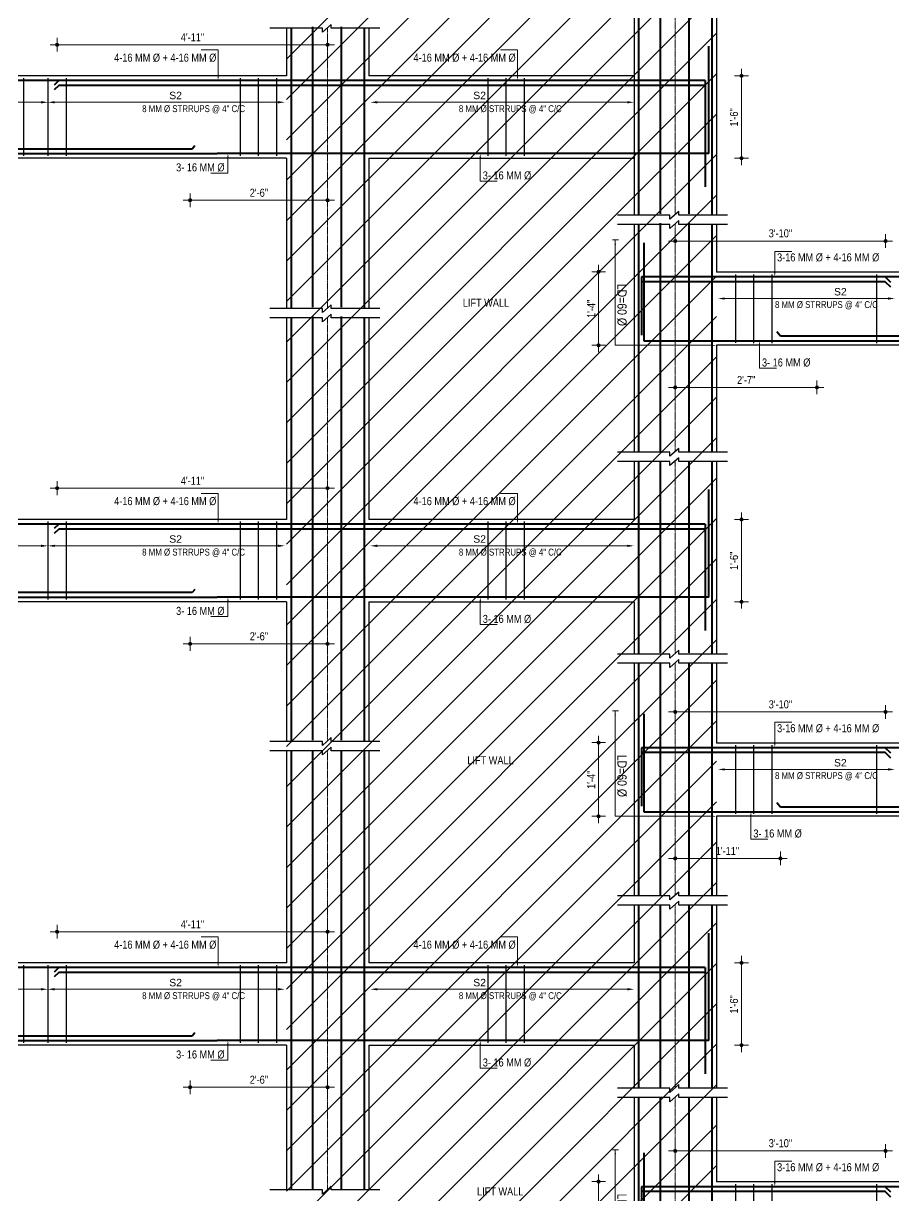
# Model space of a CAD drawing. Header units: inches. Extents: x 57837 to 133168, y 6972 to 27776.
# Drawn here: x 75062 to 75823, y 14766 to 15791 of the extents above; entities that cross this region are included whole.
import ezdxf

# ---------------------------------------------------------------- set-up
doc = ezdxf.new("R2010")
doc.units = ezdxf.units.IN
doc.header["$MEASUREMENT"] = 0
doc.linetypes.add('CENTER', pattern=[2, 1.25, -0.25, 0.25, -0.25])
doc.linetypes.add('CENTER2', pattern=[1.125, 0.75, -0.125, 0.125, -0.125])
for name, color, linetype, lineweight in [('CENTER', 9, 'CENTER', 5), ('DIM', 2, 'Continuous', 13), ('HACTH', 153, 'Continuous', 5), ('ROD', 1, 'Continuous', 40), ('STIRRUPS', 4, 'Continuous', 30)]:
    doc.layers.add(name, color=color, linetype=linetype, lineweight=lineweight)
for name, color, linetype in [('elevation', 3, 'Continuous'), ('text', 255, 'Continuous'), ('walls', 32, 'Continuous')]:
    doc.layers.add(name, color=color, linetype=linetype)
doc.styles.add('Arial', font='arial.ttf', dxfattribs={"height": 6.5})
doc.styles.get("Standard").update_dxf_attribs({"font": 'ARIALN.TTF', "height": 7})

msp = doc.modelspace()

# ---------------------------------------------------------------- hatches: boundary and pattern name
at = {"lineweight": 13}
h = msp.add_hatch(color=256, dxfattribs=at)
edge = h.paths.add_edge_path()
edge.add_arc((75091.8, 15772), 1.42, 180, 540)
h = msp.add_hatch(color=256, dxfattribs=at)
edge = h.paths.add_edge_path()
edge.add_arc((75328.4, 15772), 1.42, 0, 360)
h = msp.add_hatch(color=256, dxfattribs=at)
edge = h.paths.add_edge_path()
edge.add_arc((75690.4, 15744.8), 1.42, 90, 450)
h = msp.add_hatch(color=256, dxfattribs=at)
edge = h.paths.add_edge_path()
edge.add_arc((75690.4, 15672.8), 1.42, -90, 270)
h = msp.add_hatch(color=256, dxfattribs=at)
edge = h.paths.add_edge_path()
edge.add_arc((75208.1, 15636), 1.42, 180, 540)
h = msp.add_hatch(color=256, dxfattribs=at)
edge = h.paths.add_edge_path()
edge.add_arc((75328.4, 15636), 1.42, 0, 360)
h = msp.add_hatch(color=256, dxfattribs=at)
edge = h.paths.add_edge_path()
edge.add_arc((75632.4, 15600.4), 1.42, 180, 540)
h = msp.add_hatch(color=256, dxfattribs=at)
edge = h.paths.add_edge_path()
edge.add_arc((75816.4, 15600.4), 1.42, 0, 360)
h = msp.add_hatch(color=256, dxfattribs=at)
edge = h.paths.add_edge_path()
edge.add_arc((75565.4, 15573.5), 1.42, 90, 450)
h = msp.add_hatch(color=256, dxfattribs=at)
edge = h.paths.add_edge_path()
edge.add_arc((75565.4, 15509.2), 1.42, -90, 270)
h = msp.add_hatch(color=256, dxfattribs=at)
edge = h.paths.add_edge_path()
edge.add_arc((75632.4, 15472.4), 1.42, 180, 540)
h = msp.add_hatch(color=256, dxfattribs=at)
edge = h.paths.add_edge_path()
edge.add_arc((75756.4, 15472.4), 1.42, 0, 360)
h = msp.add_hatch(color=256, dxfattribs=at)
edge = h.paths.add_edge_path()
edge.add_arc((75091.8, 15384.3), 1.42, 180, 540)
h = msp.add_hatch(color=256, dxfattribs=at)
edge = h.paths.add_edge_path()
edge.add_arc((75328.4, 15384.3), 1.42, 0, 360)
h = msp.add_hatch(color=256, dxfattribs=at)
edge = h.paths.add_edge_path()
edge.add_arc((75690.4, 15357), 1.42, 90, 450)
h = msp.add_hatch(color=256, dxfattribs=at)
edge = h.paths.add_edge_path()
edge.add_arc((75690.4, 15285), 1.42, -90, 270)
h = msp.add_hatch(color=256, dxfattribs=at)
edge = h.paths.add_edge_path()
edge.add_arc((75208.1, 15248.2), 1.42, 180, 540)
h = msp.add_hatch(color=256, dxfattribs=at)
edge = h.paths.add_edge_path()
edge.add_arc((75328.4, 15248.2), 1.42, 0, 360)
h = msp.add_hatch(color=256, dxfattribs=at)
edge = h.paths.add_edge_path()
edge.add_arc((75632.4, 15188.7), 1.42, 180, 540)
h = msp.add_hatch(color=256, dxfattribs=at)
edge = h.paths.add_edge_path()
edge.add_arc((75816.4, 15188.7), 1.42, 0, 360)
h = msp.add_hatch(color=256, dxfattribs=at)
edge = h.paths.add_edge_path()
edge.add_arc((75565.4, 15161.8), 1.42, 90, 450)
h = msp.add_hatch(color=256, dxfattribs=at)
edge = h.paths.add_edge_path()
edge.add_arc((75565.4, 15097.4), 1.42, -90, 270)
h = msp.add_hatch(color=256, dxfattribs=at)
edge = h.paths.add_edge_path()
edge.add_arc((75632.4, 15060.6), 1.42, 180, 540)
h = msp.add_hatch(color=256, dxfattribs=at)
edge = h.paths.add_edge_path()
edge.add_arc((75724.4, 15060.6), 1.42, 0, 360)
h = msp.add_hatch(color=256, dxfattribs=at)
edge = h.paths.add_edge_path()
edge.add_arc((75091.8, 14996.5), 1.42, 180, 540)
h = msp.add_hatch(color=256, dxfattribs=at)
edge = h.paths.add_edge_path()
edge.add_arc((75328.4, 14996.5), 1.42, 0, 360)
h = msp.add_hatch(color=256, dxfattribs=at)
edge = h.paths.add_edge_path()
edge.add_arc((75690.4, 14969.3), 1.42, 90, 450)
h = msp.add_hatch(color=256, dxfattribs=at)
edge = h.paths.add_edge_path()
edge.add_arc((75690.4, 14897.3), 1.42, -90, 270)
h = msp.add_hatch(color=256, dxfattribs=at)
edge = h.paths.add_edge_path()
edge.add_arc((75208.1, 14860.5), 1.42, 180, 540)
h = msp.add_hatch(color=256, dxfattribs=at)
edge = h.paths.add_edge_path()
edge.add_arc((75328.4, 14860.5), 1.42, 0, 360)
h = msp.add_hatch(color=256, dxfattribs=at)
edge = h.paths.add_edge_path()
edge.add_arc((75632.4, 14804.9), 1.42, 180, 540)
h = msp.add_hatch(color=256, dxfattribs=at)
edge = h.paths.add_edge_path()
edge.add_arc((75816.4, 14804.9), 1.42, 0, 360)
h = msp.add_hatch(color=256, dxfattribs=at)
edge = h.paths.add_edge_path()
edge.add_arc((75565.4, 14778.1), 1.42, 90, 450)

# ---------------------------------------------------------------- linework, layer by layer
for p, q in [((75596.4, 15795.3), (75596.4, 15623.1)), ((75596.4, 15795.3), (75596.4, 15744.8)), ((75668.4, 15795.3), (75668.4, 15623.1)), ((75292.4, 15786.5), (75292.4, 15744.8)), ((75364.4, 15786.9), (75364.4, 15744.8)), ((75364.4, 15786.9), (75364.4, 15744.8)), ((75364.4, 15786.5), (75364.4, 15744.8)), ((75244.5, 15744.8), (74584.2, 15744.8)), ((75292.4, 15744.8), (75244.5, 15744.8)), ((75596.4, 15744.8), (75364.4, 15744.8)), ((75292.4, 15672.8), (74584.2, 15672.8)), ((75292.4, 15672.8), (75292.4, 15541.4)), ((75364.4, 15672.8), (75596.4, 15672.8)), ((75364.4, 15672.8), (75364.4, 15541.4)), ((75596.4, 15672.8), (75596.4, 15623.1)), ((75596.4, 15614.9), (75596.4, 15415.7)), ((75668.4, 15615.3), (75668.4, 15573.2)), ((75668.4, 15615.3), (75668.4, 15573.2)), ((75668.4, 15614.9), (75668.4, 15573.2)), ((76168.5, 15573.2), (75668.4, 15573.2)), ((75292.4, 15533.2), (75292.4, 15357)), ((75364.4, 15533.6), (75364.4, 15357)), ((75364.4, 15533.6), (75364.4, 15357)), ((75364.4, 15533.2), (75364.4, 15357)), ((76216.4, 15509.2), (75668.4, 15509.2)), ((75668.4, 15509.2), (75668.4, 15415.7)), ((75596.4, 15407.6), (75596.4, 15357)), ((75668.4, 15407.6), (75668.4, 15239.3)), ((75244.5, 15357), (74584.2, 15357)), ((75292.4, 15357), (75244.5, 15357)), ((75596.4, 15357), (75364.4, 15357)), ((75292.4, 15285), (74584.2, 15285)), ((75292.4, 15285), (75292.4, 15162.9)), ((75364.4, 15285), (75596.4, 15285)), ((75364.4, 15285), (75364.4, 15162.9)), ((75596.4, 15285), (75596.4, 15239.3)), ((75596.4, 15231.2), (75596.4, 15028)), ((75668.4, 15231.6), (75668.4, 15161.4)), ((75668.4, 15231.6), (75668.4, 15161.4)), ((75668.4, 15231.2), (75668.4, 15161.4)), ((76168.5, 15161.4), (75668.4, 15161.4)), ((75292.4, 15154.8), (75292.4, 14969.3)), ((75364.4, 15155.2), (75364.4, 14969.3)), ((75364.4, 15155.2), (75364.4, 14969.3)), ((75364.4, 15154.8), (75364.4, 14969.3)), ((76216.4, 15097.4), (75668.4, 15097.4)), ((75668.4, 15097.4), (75668.4, 15028)), ((75596.4, 15019.8), (75596.4, 14969.3)), ((75668.4, 15019.8), (75668.4, 14859.6)), ((75244.5, 14969.3), (74584.2, 14969.3)), ((75292.4, 14969.3), (75244.5, 14969.3)), ((75596.4, 14969.3), (75364.4, 14969.3)), ((75292.4, 14897.3), (74584.2, 14897.3)), ((75292.4, 14897.3), (75292.4, 14770.7)), ((75364.4, 14897.3), (75596.4, 14897.3)), ((75364.4, 14897.3), (75364.4, 14770.7)), ((75596.4, 14897.3), (75596.4, 14859.6)), ((75596.4, 14851.5), (75596.4, 14636.2)), ((75668.4, 14851.8), (75668.4, 14777.7)), ((75668.4, 14851.8), (75668.4, 14777.7)), ((75668.4, 14851.5), (75668.4, 14777.7)), ((76168.5, 14777.7), (75668.4, 14777.7))]:
    msp.add_line(p, q)
for p, q in [((75097.8, 15772), (75085.8, 15772)), ((75091.8, 15766), (75091.8, 15778)), ((75322.4, 15772), (75334.4, 15772)), ((75328.4, 15778), (75328.4, 15766)), ((75684.4, 15744.8), (75696.4, 15744.8)), ((75690.4, 15738.8), (75690.4, 15750.8)), ((75696.4, 15672.8), (75684.4, 15672.8)), ((75690.4, 15678.8), (75690.4, 15666.8)), ((75208.1, 15630), (75208.1, 15642)), ((75328.4, 15642), (75328.4, 15630)), ((75214.1, 15636), (75202.1, 15636)), ((75322.4, 15636), (75334.4, 15636)), ((75638.4, 15600.4), (75626.4, 15600.4)), ((75632.4, 15594.4), (75632.4, 15606.4)), ((75810.4, 15600.4), (75822.4, 15600.4)), ((75816.4, 15606.4), (75816.4, 15594.4)), ((75565.4, 15567.5), (75565.4, 15579.5)), ((75559.4, 15573.5), (75571.4, 15573.5)), ((75571.4, 15509.2), (75559.4, 15509.2)), ((75565.4, 15515.2), (75565.4, 15503.2)), ((75632.4, 15466.4), (75632.4, 15478.4)), ((75756.4, 15478.4), (75756.4, 15466.4)), ((75638.4, 15472.4), (75626.4, 15472.4)), ((75750.4, 15472.4), (75762.4, 15472.4)), ((75097.8, 15384.3), (75085.8, 15384.3)), ((75091.8, 15378.3), (75091.8, 15390.3)), ((75322.4, 15384.3), (75334.4, 15384.3)), ((75328.4, 15390.3), (75328.4, 15378.3)), ((75690.4, 15351), (75690.4, 15363)), ((75684.4, 15357), (75696.4, 15357)), ((75690.4, 15291), (75690.4, 15279)), ((75696.4, 15285), (75684.4, 15285)), ((75208.1, 15242.2), (75208.1, 15254.2)), ((75328.4, 15254.2), (75328.4, 15242.2)), ((75214.1, 15248.2), (75202.1, 15248.2)), ((75322.4, 15248.2), (75334.4, 15248.2)), ((75638.4, 15188.7), (75626.4, 15188.7)), ((75632.4, 15182.7), (75632.4, 15194.7)), ((75810.4, 15188.7), (75822.4, 15188.7)), ((75816.4, 15194.7), (75816.4, 15182.7)), ((75565.4, 15155.8), (75565.4, 15167.8)), ((75559.4, 15161.8), (75571.4, 15161.8)), ((75571.4, 15097.4), (75559.4, 15097.4)), ((75565.4, 15103.4), (75565.4, 15091.4)), ((75632.4, 15054.6), (75632.4, 15066.6)), ((75724.4, 15066.6), (75724.4, 15054.6)), ((75638.4, 15060.6), (75626.4, 15060.6)), ((75718.4, 15060.6), (75730.4, 15060.6)), ((75097.8, 14996.5), (75085.8, 14996.5)), ((75091.8, 14990.5), (75091.8, 15002.5)), ((75322.4, 14996.5), (75334.4, 14996.5)), ((75328.4, 15002.5), (75328.4, 14990.5)), ((75690.4, 14963.3), (75690.4, 14975.3)), ((75684.4, 14969.3), (75696.4, 14969.3)), ((75690.4, 14903.3), (75690.4, 14891.3)), ((75696.4, 14897.3), (75684.4, 14897.3)), ((75214.1, 14860.5), (75202.1, 14860.5)), ((75208.1, 14854.5), (75208.1, 14866.5)), ((75322.4, 14860.5), (75334.4, 14860.5)), ((75328.4, 14866.5), (75328.4, 14854.5)), ((75632.4, 14798.9), (75632.4, 14810.9)), ((75816.4, 14810.9), (75816.4, 14798.9)), ((75638.4, 14804.9), (75626.4, 14804.9)), ((75810.4, 14804.9), (75822.4, 14804.9)), ((75559.4, 14778.1), (75571.4, 14778.1)), ((75565.4, 14772.1), (75565.4, 14784.1))]:
    msp.add_line(p, q, dxfattribs=at)
for centre in [(75091.8, 15772), (75328.4, 15772), (75690.4, 15744.8), (75690.4, 15672.8), (75208.1, 15636), (75328.4, 15636), (75632.4, 15600.4), (75816.4, 15600.4), (75565.4, 15573.5), (75565.4, 15509.2), (75632.4, 15472.4), (75756.4, 15472.4), (75091.8, 15384.3), (75328.4, 15384.3), (75690.4, 15357), (75690.4, 15285), (75208.1, 15248.2), (75328.4, 15248.2), (75632.4, 15188.7), (75816.4, 15188.7), (75565.4, 15161.8), (75565.4, 15097.4), (75632.4, 15060.6), (75724.4, 15060.6), (75091.8, 14996.5), (75328.4, 14996.5), (75690.4, 14969.3), (75690.4, 14897.3), (75208.1, 14860.5), (75328.4, 14860.5), (75632.4, 14804.9), (75816.4, 14804.9), (75565.4, 14778.1)]:
    msp.add_circle(centre, 1.42, dxfattribs=at)
at = {"layer": 'CENTER', "linetype": 'CENTER2', "lineweight": 5}
for p, q in [((75632.4, 15938.1), (75632.4, 15623.5)), ((75328.4, 15787), (75328.4, 15541.8)), ((75632.4, 15615.4), (75632.4, 15416.2)), ((75328.4, 15533.7), (75328.4, 15163.4)), ((75632.4, 15408.1), (75632.4, 15239.8)), ((75632.4, 15231.7), (75632.4, 15028.4)), ((75328.4, 15155.3), (75328.4, 14771.2)), ((75632.4, 15020.3), (75632.4, 14860)), ((75632.4, 14851.9), (75632.4, 14636.7))]:
    msp.add_line(p, q, dxfattribs=at)
at = {"layer": 'DIM'}
for p, q in [((75095.8, 15772), (75324.4, 15772)), ((75690.4, 15740.8), (75690.4, 15676.8)), ((75324.4, 15636), (75212.1, 15636)), ((75812.4, 15600.4), (75636.4, 15600.4)), ((75565.4, 15513.2), (75565.4, 15569.5)), ((75636.4, 15472.4), (75752.4, 15472.4)), ((75095.8, 15384.3), (75324.4, 15384.3)), ((75690.4, 15353), (75690.4, 15289)), ((75324.4, 15248.2), (75212.1, 15248.2)), ((75812.4, 15188.7), (75636.4, 15188.7)), ((75565.4, 15101.4), (75565.4, 15157.8)), ((75636.4, 15060.6), (75720.4, 15060.6)), ((75095.8, 14996.5), (75324.4, 14996.5)), ((75690.4, 14965.3), (75690.4, 14901.3)), ((75324.4, 14860.5), (75212.1, 14860.5)), ((75812.4, 14804.9), (75636.4, 14804.9)), ((75565.4, 14717.7), (75565.4, 14774.1))]:
    msp.add_line(p, q, dxfattribs=at)
at = {"layer": 'DIM', "ltscale": 3, "extrusion": (0, 0, -1)}
for p, q in [((75232.6, 15767.4), (75217.8, 15767.4)), ((75232.6, 15744.9), (75232.6, 15767.4)), ((75494.4, 15767.4), (75479.6, 15767.4)), ((75494.4, 15744.9), (75494.4, 15767.4)), ((75461.9, 15672.8), (75461.9, 15652.8)), ((75461.9, 15652.8), (75476.7, 15652.8)), ((75706.1, 15509.2), (75706.1, 15489.2)), ((75706.1, 15489.2), (75720.9, 15489.2)), ((75232.6, 15379.6), (75217.8, 15379.6)), ((75232.6, 15357.1), (75232.6, 15379.6)), ((75494.4, 15379.6), (75479.6, 15379.6)), ((75494.4, 15357.1), (75494.4, 15379.6)), ((75461.9, 15285), (75461.9, 15265)), ((75461.9, 15265), (75476.7, 15265)), ((75698.6, 15097.5), (75698.6, 15077.5)), ((75698.6, 15077.5), (75713.4, 15077.5)), ((75232.6, 14991.9), (75217.8, 14991.9)), ((75232.6, 14969.4), (75232.6, 14991.9)), ((75494.4, 14991.9), (75479.6, 14991.9)), ((75494.4, 14969.4), (75494.4, 14991.9)), ((75461.9, 14897.3), (75461.9, 14877.3)), ((75461.9, 14877.3), (75476.7, 14877.3))]:
    msp.add_line(p, q, dxfattribs=at)
at = {"layer": 'DIM', "lineweight": 9}
for p, q in [((75077.8, 15721.7), (74798.7, 15721.7)), ((75285, 15721.7), (75089.8, 15721.7)), ((75371.8, 15721.7), (75590.4, 15721.7)), ((75675.8, 15550.1), (75818.4, 15550.1)), ((75077.8, 15333.9), (74798.7, 15333.9)), ((75285, 15333.9), (75089.8, 15333.9)), ((75371.8, 15333.9), (75590.4, 15333.9)), ((75675.8, 15138.4), (75818.4, 15138.4)), ((75077.8, 14946.2), (74798.7, 14946.2)), ((75285, 14946.2), (75089.8, 14946.2)), ((75371.8, 14946.2), (75590.4, 14946.2))]:
    msp.add_line(p, q, dxfattribs=at)
at = {"layer": 'DIM', "ltscale": 3}
for p, q in [((75241.2, 15672.8), (75241.2, 15659.8)), ((75241.2, 15659.8), (75226.4, 15659.8)), ((75577.5, 15601.3), (75582.7, 15601.3)), ((75579.9, 15509.2), (75579.9, 15601.3)), ((75579.9, 15597.3), (75579.9, 15588.3)), ((75719.5, 15573.3), (75719.5, 15591.3)), ((75719.5, 15591.3), (75734.3, 15591.3)), ((75664.4, 15509.2), (75579.9, 15509.2)), ((75241.2, 15285), (75241.2, 15272)), ((75241.2, 15272), (75226.4, 15272)), ((75577.5, 15189.6), (75582.7, 15189.6)), ((75579.9, 15097.4), (75579.9, 15189.6)), ((75579.9, 15185.6), (75579.9, 15176.6)), ((75719.5, 15161.6), (75719.5, 15179.6)), ((75719.5, 15179.6), (75734.3, 15179.6)), ((75664.4, 15097.4), (75579.9, 15097.4)), ((75241.2, 14897.3), (75241.2, 14884.3)), ((75241.2, 14884.3), (75226.4, 14884.3)), ((75577.5, 14805.9), (75582.7, 14805.9)), ((75579.9, 14713.7), (75579.9, 14805.9)), ((75579.9, 14801.9), (75579.9, 14792.8)), ((75719.5, 14777.8), (75719.5, 14795.8)), ((75719.5, 14795.8), (75734.3, 14795.8))]:
    msp.add_line(p, q, dxfattribs=at)
at = {"layer": 'DIM', "ltscale": 3, "extrusion": (0, 0, -1)}
for points in [[(-75232, 15744.9), (-75232.6, 15740.9), (-75233.3, 15744.9)], [(-75493.8, 15744.9), (-75494.4, 15740.9), (-75495.1, 15744.9)], [(-75462.6, 15672.8), (-75461.9, 15676.8), (-75461.2, 15672.8)], [(-75706.7, 15509.2), (-75706.1, 15513.2), (-75705.4, 15509.2)], [(-75232, 15357.1), (-75232.6, 15353.1), (-75233.3, 15357.1)], [(-75493.8, 15357.1), (-75494.4, 15353.1), (-75495.1, 15357.1)], [(-75462.6, 15285), (-75461.9, 15289), (-75461.2, 15285)], [(-75699.2, 15097.5), (-75698.6, 15101.5), (-75697.9, 15097.5)], [(-75232, 14969.4), (-75232.6, 14965.4), (-75233.3, 14969.4)], [(-75493.8, 14969.4), (-75494.4, 14965.4), (-75495.1, 14969.4)], [(-75462.6, 14897.3), (-75461.9, 14901.3), (-75461.2, 14897.3)]]:
    msp.add_solid(points, dxfattribs=at)
at = {"layer": 'DIM'}
for points in [[(75077.8, 15722.7), (75077.8, 15720.7), (75083.8, 15721.7)], [(75089.8, 15722.7), (75089.8, 15720.7), (75083.8, 15721.7)], [(75285, 15722.7), (75285, 15720.7), (75291, 15721.7)], [(75371.8, 15722.7), (75371.8, 15720.7), (75365.8, 15721.7)], [(75590.4, 15722.7), (75590.4, 15720.7), (75596.4, 15721.7)], [(75675.8, 15551.1), (75675.8, 15549.1), (75669.8, 15550.1)], [(75818.4, 15551.1), (75818.4, 15549.1), (75824.4, 15550.1)], [(75077.8, 15334.9), (75077.8, 15332.9), (75083.8, 15333.9)], [(75089.8, 15334.9), (75089.8, 15332.9), (75083.8, 15333.9)], [(75285, 15334.9), (75285, 15332.9), (75291, 15333.9)], [(75371.8, 15334.9), (75371.8, 15332.9), (75365.8, 15333.9)], [(75590.4, 15334.9), (75590.4, 15332.9), (75596.4, 15333.9)], [(75675.8, 15139.4), (75675.8, 15137.4), (75669.8, 15138.4)], [(75818.4, 15139.4), (75818.4, 15137.4), (75824.4, 15138.4)], [(75077.8, 14947.2), (75077.8, 14945.2), (75083.8, 14946.2)], [(75089.8, 14947.2), (75089.8, 14945.2), (75083.8, 14946.2)], [(75285, 14947.2), (75285, 14945.2), (75291, 14946.2)], [(75371.8, 14947.2), (75371.8, 14945.2), (75365.8, 14946.2)], [(75590.4, 14947.2), (75590.4, 14945.2), (75596.4, 14946.2)]]:
    msp.add_solid(points, dxfattribs=at)
at = {"layer": 'DIM', "ltscale": 3}
for points in [[(75240.5, 15672.8), (75241.2, 15676.8), (75241.9, 15672.8)], [(75579.3, 15597.3), (75579.9, 15601.3), (75580.6, 15597.3)], [(75720.2, 15573.3), (75719.5, 15569.3), (75718.8, 15573.3)], [(75664.4, 15509.8), (75668.4, 15509.2), (75664.4, 15508.5)], [(75240.5, 15285), (75241.2, 15289), (75241.9, 15285)], [(75579.3, 15185.6), (75579.9, 15189.6), (75580.6, 15185.6)], [(75720.2, 15161.6), (75719.5, 15157.6), (75718.8, 15161.6)], [(75664.4, 15098.1), (75668.4, 15097.4), (75664.4, 15096.8)], [(75240.5, 14897.3), (75241.2, 14901.3), (75241.9, 14897.3)], [(75579.3, 14801.9), (75579.9, 14805.9), (75580.6, 14801.9)], [(75720.2, 14777.8), (75719.5, 14773.8), (75718.8, 14777.8)]]:
    msp.add_solid(points, dxfattribs=at)
at = {"layer": 'elevation'}
for p, q in [((75364.4, 15786.9), (75364.4, 15745.1)), ((75364.4, 15786.5), (75364.4, 15744.8)), ((75668.4, 15615.3), (75668.4, 15573.5)), ((75668.4, 15614.9), (75668.4, 15573.2)), ((75364.4, 15533.6), (75364.4, 15357.4)), ((75364.4, 15533.2), (75364.4, 15357)), ((75668.4, 15231.6), (75668.4, 15161.8)), ((75668.4, 15231.2), (75668.4, 15161.4)), ((75364.4, 15155.2), (75364.4, 14969.6)), ((75364.4, 15154.8), (75364.4, 14969.3)), ((75668.4, 14851.8), (75668.4, 14778.1)), ((75668.4, 14851.5), (75668.4, 14777.7))]:
    msp.add_line(p, q, dxfattribs=at)
at = {"layer": 'HACTH'}
for p, q in [((75292.4, 15759.5), (75665.4, 16132.5)), ((75292.4, 15724.2), (75668.4, 16100.2)), ((75292.4, 15688.8), (75668.4, 16064.8)), ((75292.4, 15653.5), (75668.4, 16029.5)), ((75292.4, 15618.1), (75668.4, 15994.1)), ((75292.4, 15582.8), (75668.4, 15958.8)), ((75292.4, 15547.4), (75668.4, 15923.4)), ((75292.4, 15512), (75668.4, 15888)), ((75292.4, 15476.7), (75668.4, 15852.7)), ((75292.4, 15441.3), (75668.4, 15817.3)), ((75292.4, 15406), (75668.4, 15782)), ((75292.4, 15370.6), (75668.4, 15746.6)), ((75292.4, 15335.3), (75668.4, 15711.3)), ((75292.4, 15299.9), (75668.4, 15675.9)), ((75292.4, 15264.6), (75668.4, 15640.6)), ((75292.4, 15229.2), (75668.4, 15605.2)), ((75292.4, 15193.8), (75668.4, 15569.8)), ((75292.4, 15158.5), (75668.4, 15534.5)), ((75292.4, 15123.1), (75668.4, 15499.1)), ((75292.4, 15087.8), (75668.4, 15463.8)), ((75292.4, 15052.4), (75668.4, 15428.4)), ((75292.4, 15017.1), (75668.4, 15393.1)), ((75292.4, 14981.7), (75668.4, 15357.7)), ((75292.4, 14946.4), (75668.4, 15322.4)), ((75292.4, 14911), (75668.4, 15287)), ((75292.4, 14875.6), (75668.4, 15251.6)), ((75292.4, 14840.3), (75668.4, 15216.3)), ((75292.4, 14804.9), (75668.4, 15180.9)), ((75292.4, 14769.6), (75668.4, 15145.6)), ((75292.4, 14734.2), (75668.4, 15110.2)), ((75292.4, 14698.9), (75668.4, 15074.9)), ((75292.4, 14663.5), (75668.4, 15039.5)), ((75292.4, 14628.2), (75668.4, 15004.2)), ((75292.4, 14592.8), (75668.4, 14968.8)), ((75292.4, 14557.4), (75668.4, 14933.4)), ((75292.4, 14522.1), (75668.4, 14898.1)), ((75292.4, 14486.7), (75668.4, 14862.7)), ((75292.4, 14451.4), (75668.4, 14827.4)), ((75292.4, 14416), (75668.4, 14792))]:
    msp.add_line(p, q, dxfattribs=at)
at = {"layer": 'ROD'}
for p, q in [((75600.4, 15795.3), (75600.4, 15623.1)), ((75619.3, 15795.3), (75619.3, 15624.2)), ((75644.3, 15795.3), (75644.3, 15624.2)), ((75664.4, 15795.3), (75664.4, 15623.1)), ((75296.4, 15786.5), (75296.4, 15541.4)), ((75315.3, 15787.6), (75315.3, 15542.5)), ((75340.3, 15787.6), (75340.3, 15542.5)), ((75360.4, 15786.5), (75360.4, 15541.4)), ((75661.7, 15676.8), (75661.7, 15770.7)), ((75328.4, 15740.6), (74548.2, 15740.6)), ((75093.3, 15740.6), (75089.2, 15736.7)), ((75093.3, 15736.4), (75089.2, 15732.5)), ((75328.4, 15740.6), (75093.3, 15740.6)), ((75328.4, 15736.4), (75093.3, 15736.4)), ((75658.7, 15740.6), (75328.4, 15740.6)), ((75658.7, 15740.6), (75328.4, 15740.6)), ((75658.7, 15736.4), (75328.4, 15736.4)), ((75658.7, 15740.6), (75658.7, 15647.7)), ((75210, 15680.8), (74667.7, 15680.8)), ((75212.3, 15683.5), (75210, 15680.8)), ((74548.2, 15676.8), (75231.8, 15676.8)), ((75328.4, 15676.9), (75231.8, 15676.8)), ((75661.7, 15676.8), (75328.4, 15676.9)), ((75600.4, 15614.9), (75600.4, 15415.7)), ((75619.3, 15616), (75619.3, 15415.7)), ((75644.3, 15616), (75644.3, 15415.7)), ((75664.4, 15614.9), (75664.4, 15415.7)), ((75604.9, 15598.8), (75604.9, 15513.2)), ((75602.9, 15569), (75602.9, 15518.1)), ((75816.1, 15569), (75602.9, 15569)), ((76278.6, 15569), (75602.9, 15569)), ((75658.6, 15569), (75632.4, 15569)), ((75821, 15564.2), (75816.1, 15569)), ((75816.1, 15564.8), (75602.9, 15564.8)), ((75821, 15560), (75816.1, 15564.8)), ((75296.4, 15533.2), (75296.4, 15162.9)), ((75315.3, 15534.3), (75315.3, 15164)), ((75340.3, 15534.3), (75340.3, 15164)), ((75360.4, 15533.2), (75360.4, 15162.9)), ((75724.4, 15517.2), (75721.4, 15521)), ((76160.4, 15517.2), (75724.4, 15517.2)), ((75604.9, 15513.2), (76155.8, 15513.2)), ((75600.4, 15407.6), (75600.4, 15239.3)), ((75619.3, 15407.6), (75619.3, 15240.4)), ((75644.3, 15407.6), (75644.3, 15240.4)), ((75664.4, 15407.6), (75664.4, 15239.3)), ((75661.7, 15289), (75661.7, 15383)), ((75328.4, 15352.8), (74548.2, 15352.8)), ((75093.3, 15352.8), (75089.2, 15348.9)), ((75328.4, 15352.8), (75093.3, 15352.8)), ((75658.7, 15352.8), (75328.4, 15352.8)), ((75658.7, 15352.8), (75328.4, 15352.8)), ((75658.7, 15352.8), (75658.7, 15260)), ((75093.3, 15348.6), (75089.2, 15344.7)), ((75328.4, 15348.6), (75093.3, 15348.6)), ((75658.7, 15348.6), (75328.4, 15348.6)), ((75210, 15293), (74667.7, 15293)), ((75212.3, 15295.7), (75210, 15293)), ((74548.2, 15289), (75231.8, 15289)), ((75328.4, 15289.1), (75231.8, 15289)), ((75661.7, 15289), (75328.4, 15289.1)), ((75600.4, 15231.2), (75600.4, 15028)), ((75619.3, 15231.2), (75619.3, 15028)), ((75644.3, 15231.2), (75644.3, 15028)), ((75664.4, 15231.2), (75664.4, 15028)), ((75604.9, 15187), (75604.9, 15101.4)), ((75602.9, 15157.2), (75602.9, 15106.3)), ((75816.1, 15157.2), (75602.9, 15157.2)), ((76278.6, 15157.2), (75602.9, 15157.2)), ((75658.6, 15157.2), (75632.4, 15157.2)), ((75821, 15152.5), (75816.1, 15157.2)), ((75296.4, 15154.8), (75296.4, 14770.7)), ((75315.3, 15154.8), (75315.3, 14770.7)), ((75340.3, 15154.8), (75340.3, 14770.7)), ((75360.4, 15154.8), (75360.4, 14770.7)), ((75816.1, 15153.1), (75602.9, 15153.1)), ((75821, 15148.3), (75816.1, 15153.1)), ((75724.4, 15105.4), (75721.4, 15109.3)), ((76160.4, 15105.4), (75724.4, 15105.4)), ((75604.9, 15101.4), (76281.7, 15101.4)), ((75600.4, 15019.8), (75600.4, 14859.6)), ((75619.3, 15019.8), (75619.3, 14859.6)), ((75644.3, 15019.8), (75644.3, 14859.6)), ((75664.4, 15019.8), (75664.4, 14859.6)), ((75661.7, 14901.3), (75661.7, 14995.2)), ((75328.4, 14965.1), (74548.2, 14965.1)), ((75093.3, 14965.1), (75089.2, 14961.2)), ((75328.4, 14965.1), (75093.3, 14965.1)), ((75658.7, 14965.1), (75328.4, 14965.1)), ((75658.7, 14965.1), (75328.4, 14965.1)), ((75658.7, 14965.1), (75658.7, 14872.2)), ((75093.3, 14960.9), (75089.2, 14957)), ((75328.4, 14960.9), (75093.3, 14960.9)), ((75658.7, 14960.9), (75328.4, 14960.9)), ((74548.2, 14901.3), (75231.8, 14901.3)), ((75210, 14905.2), (74667.7, 14905.2)), ((75212.3, 14908), (75210, 14905.2)), ((75328.4, 14901.4), (75231.8, 14901.3)), ((75661.7, 14901.3), (75328.4, 14901.4)), ((75600.4, 14851.5), (75600.4, 14636.2)), ((75619.3, 14851.5), (75619.3, 14636.2)), ((75644.3, 14851.5), (75644.3, 14636.2)), ((75664.4, 14851.5), (75664.4, 14636.2)), ((75604.9, 14803.3), (75604.9, 14717.7)), ((75602.9, 14773.5), (75602.9, 14722.6)), ((75816.1, 14773.5), (75602.9, 14773.5)), ((76278.6, 14773.5), (75602.9, 14773.5)), ((75816.1, 14769.3), (75602.9, 14769.3)), ((75658.6, 14773.5), (75632.4, 14773.5)), ((75821, 14768.7), (75816.1, 14773.5)), ((75821, 14764.5), (75816.1, 14769.3))]:
    msp.add_line(p, q, dxfattribs=at)
at = {"layer": 'STIRRUPS'}
for p, q in [((75062.4, 15742.8), (75062.4, 15674.8)), ((75062.4, 15742.8), (75062.4, 15674.8)), ((75083.8, 15742.8), (75083.8, 15674.8)), ((75083.8, 15742.8), (75083.8, 15674.8)), ((75099.8, 15742.8), (75099.8, 15674.8)), ((75251.8, 15742.8), (75251.8, 15674.8)), ((75267.8, 15742.8), (75267.8, 15674.8)), ((75283.8, 15742.8), (75283.8, 15674.8)), ((75468.4, 15742.8), (75468.4, 15674.8)), ((75484.4, 15742.8), (75484.4, 15674.8)), ((75500.4, 15742.8), (75500.4, 15674.8)), ((75685, 15571.2), (75685, 15511.4)), ((75685, 15571.2), (75685, 15511.4)), ((75701, 15571.2), (75701, 15511.2)), ((75717, 15571.2), (75717, 15511.2)), ((75808.4, 15571.2), (75808.4, 15511.2)), ((75083.8, 15355.1), (75083.8, 15287.1)), ((75083.8, 15355.1), (75083.8, 15287.1)), ((75099.8, 15355.1), (75099.8, 15287.1)), ((75251.8, 15355.1), (75251.8, 15287.1)), ((75267.8, 15355.1), (75267.8, 15287.1)), ((75283.8, 15355.1), (75283.8, 15287.1)), ((75468.4, 15355.1), (75468.4, 15287.1)), ((75484.4, 15355.1), (75484.4, 15287.1)), ((75500.4, 15355.1), (75500.4, 15287.1)), ((75685, 15159.5), (75685, 15099.6)), ((75685, 15159.5), (75685, 15099.6)), ((75701, 15159.5), (75701, 15099.5)), ((75717, 15159.5), (75717, 15099.5)), ((75808.4, 15159.5), (75808.4, 15099.5)), ((75062.4, 14967.3), (75062.4, 14899.3)), ((75062.4, 14967.3), (75062.4, 14899.3)), ((75083.8, 14967.3), (75083.8, 14899.3)), ((75083.8, 14967.3), (75083.8, 14899.3)), ((75099.8, 14967.3), (75099.8, 14899.3)), ((75251.8, 14967.3), (75251.8, 14899.3)), ((75267.8, 14967.3), (75267.8, 14899.3)), ((75283.8, 14967.3), (75283.8, 14899.3)), ((75468.4, 14967.3), (75468.4, 14899.3)), ((75484.4, 14967.3), (75484.4, 14899.3)), ((75500.4, 14967.3), (75500.4, 14899.3)), ((75685, 14775.8), (75685, 14715.9)), ((75685, 14775.8), (75685, 14715.9)), ((75701, 14775.8), (75701, 14715.8)), ((75717, 14775.8), (75717, 14715.8)), ((75808.4, 14775.7), (75808.4, 14715.7))]:
    msp.add_line(p, q, dxfattribs=at)
at = {"layer": 'walls', "color": 6}
for p, q in [((75323.8, 15786.5), (75278, 15786.5)), ((75331.5, 15789.8), (75323.8, 15783)), ((75323.8, 15783), (75323.8, 15786.5)), ((75331.5, 15786.5), (75331.5, 15789.8)), ((75374.1, 15786.5), (75331.5, 15786.5)), ((75627.8, 15623.1), (75582, 15623.1)), ((75635.5, 15626.3), (75627.8, 15619.5)), ((75627.8, 15619.5), (75627.8, 15623.1)), ((75635.5, 15618.2), (75627.8, 15611.4)), ((75635.5, 15623.1), (75635.5, 15626.3)), ((75678.1, 15623.1), (75635.5, 15623.1)), ((75635.5, 15614.9), (75635.5, 15618.2)), ((75627.8, 15614.9), (75582, 15614.9)), ((75627.8, 15611.4), (75627.8, 15614.9)), ((75678.1, 15614.9), (75635.5, 15614.9)), ((75323.8, 15541.4), (75278, 15541.4)), ((75331.5, 15544.6), (75323.8, 15537.8)), ((75323.8, 15537.8), (75323.8, 15541.4)), ((75331.5, 15536.5), (75323.8, 15529.7)), ((75331.5, 15541.4), (75331.5, 15544.6)), ((75374.1, 15541.4), (75331.5, 15541.4)), ((75331.5, 15533.2), (75331.5, 15536.5)), ((75323.8, 15533.2), (75278, 15533.2)), ((75323.8, 15529.7), (75323.8, 15533.2)), ((75374.1, 15533.2), (75331.5, 15533.2)), ((75627.8, 15415.7), (75582, 15415.7)), ((75635.5, 15419), (75627.8, 15412.2)), ((75627.8, 15412.2), (75627.8, 15415.7)), ((75635.5, 15415.7), (75635.5, 15419)), ((75678.1, 15415.7), (75635.5, 15415.7)), ((75627.8, 15407.6), (75582, 15407.6)), ((75635.5, 15410.8), (75627.8, 15404)), ((75627.8, 15404), (75627.8, 15407.6)), ((75635.5, 15407.6), (75635.5, 15410.8)), ((75678.1, 15407.6), (75635.5, 15407.6)), ((75627.8, 15239.3), (75582, 15239.3)), ((75635.5, 15242.6), (75627.8, 15235.8)), ((75627.8, 15235.8), (75627.8, 15239.3)), ((75635.5, 15239.3), (75635.5, 15242.6)), ((75678.1, 15239.3), (75635.5, 15239.3)), ((75627.8, 15231.2), (75582, 15231.2)), ((75635.5, 15234.4), (75627.8, 15227.6)), ((75627.8, 15227.6), (75627.8, 15231.2)), ((75635.5, 15231.2), (75635.5, 15234.4)), ((75678.1, 15231.2), (75635.5, 15231.2)), ((75323.8, 15162.9), (75278, 15162.9)), ((75331.5, 15166.2), (75323.8, 15159.4)), ((75323.8, 15159.4), (75323.8, 15162.9)), ((75331.5, 15158), (75323.8, 15151.3)), ((75331.5, 15162.9), (75331.5, 15166.2)), ((75374.1, 15162.9), (75331.5, 15162.9)), ((75331.5, 15154.8), (75331.5, 15158)), ((75323.8, 15154.8), (75278, 15154.8)), ((75323.8, 15151.3), (75323.8, 15154.8)), ((75374.1, 15154.8), (75331.5, 15154.8)), ((75627.8, 15028), (75582, 15028)), ((75635.5, 15031.2), (75627.8, 15024.4)), ((75627.8, 15024.4), (75627.8, 15028)), ((75635.5, 15028), (75635.5, 15031.2)), ((75678.1, 15028), (75635.5, 15028)), ((75627.8, 15019.8), (75582, 15019.8)), ((75635.5, 15023.1), (75627.8, 15016.3)), ((75627.8, 15016.3), (75627.8, 15019.8)), ((75635.5, 15019.8), (75635.5, 15023.1)), ((75678.1, 15019.8), (75635.5, 15019.8)), ((75627.8, 14859.6), (75582, 14859.6)), ((75635.5, 14862.8), (75627.8, 14856)), ((75627.8, 14856), (75627.8, 14859.6)), ((75635.5, 14859.6), (75635.5, 14862.8)), ((75678.1, 14859.6), (75635.5, 14859.6)), ((75627.8, 14851.5), (75582, 14851.5)), ((75635.5, 14854.7), (75627.8, 14847.9)), ((75627.8, 14847.9), (75627.8, 14851.5)), ((75635.5, 14851.5), (75635.5, 14854.7)), ((75678.1, 14851.5), (75635.5, 14851.5)), ((75323.8, 14770.7), (75278, 14770.7)), ((75331.5, 14773.9), (75323.8, 14767.1)), ((75323.8, 14767.1), (75323.8, 14770.7)), ((75331.5, 14770.7), (75331.5, 14773.9)), ((75374.1, 14770.7), (75331.5, 14770.7))]:
    msp.add_line(p, q, dxfattribs=at)

# ---------------------------------------------------------------- texts
at = {"layer": 'DIM'}
for s, p in [('4\'-11"', (75200, 15775)), ('2\'-6"', (75260.3, 15639.1)), ('3\'-10"', (75714.2, 15603.6)), ('2\'-7"', (75686.5, 15475.4)), ('4\'-11"', (75200, 15387.3)), ('2\'-6"', (75260.3, 15251.3)), ('3\'-10"', (75714.2, 15191.8)), ('1\'-11"', (75667.9, 15063.6)), ('4\'-11"', (75200, 14999.5)), ('2\'-6"', (75260.3, 14863.6)), ('3\'-10"', (75714.2, 14808.1))]:
    msp.add_text(s, height=7, dxfattribs=at).set_placement(p)
at = {"layer": 'DIM', "style": 'Arial'}
for p in [(75189.9, 15724.4), (75455.8, 15724.4), (75771.3, 15552.8), (75189.9, 15336.6), (75455.8, 15336.6), (75771.3, 15141), (75189.9, 14948.8), (75455.8, 14948.8)]:
    msp.add_text('S2', height=6.5, dxfattribs=at).set_placement(p)
at = {"layer": 'DIM'}
for s, p in [('1\'-6"', (75687.3, 15700.5)), ('1\'-4"', (75562.4, 15533.1)), ('1\'-6"', (75687.3, 15312.8)), ('1\'-4"', (75562.4, 15121.4)), ('1\'-6"', (75687.3, 14925))]:
    msp.add_text(s, height=7, rotation=90, dxfattribs=at).set_placement(p)
at = {"layer": 'text'}
for s, height, p in [('4-16 MM Ø + 4-16 MM Ø', 7, (75141.7, 15757.2)), ('4-16 MM Ø + 4-16 MM Ø', 7, (75403.5, 15757.2)), ('8 MM Ø STRRUPS @ 4" C/C', 6, (75166.2, 15713.1)), ('8 MM Ø STRRUPS @ 4" C/C', 6, (75443.2, 15713.1)), ('3- 16 MM Ø', 7, (75195.9, 15661.3)), ('3- 16 MM Ø', 7, (75464.1, 15654.3)), ('3-16 MM Ø + 4-16 MM Ø', 7, (75721.5, 15582.6)), ('LIFT WALL', 7, (75446.6, 15542.9)), ('8 MM Ø STRRUPS @ 4" C/C', 6, (75719.7, 15541.8)), ('3- 16 MM Ø', 7, (75708.3, 15490.7)), ('4-16 MM Ø + 4-16 MM Ø', 7, (75141.7, 15369.5)), ('4-16 MM Ø + 4-16 MM Ø', 7, (75403.5, 15369.5)), ('8 MM Ø STRRUPS @ 4" C/C', 6, (75166.2, 15325.4)), ('8 MM Ø STRRUPS @ 4" C/C', 6, (75443.2, 15325.4)), ('3- 16 MM Ø', 7, (75195.9, 15273.5)), ('3- 16 MM Ø', 7, (75464.1, 15266.5)), ('3-16 MM Ø + 4-16 MM Ø', 7, (75721.5, 15170.9)), ('LIFT WALL', 7, (75450.6, 15142.9)), ('8 MM Ø STRRUPS @ 4" C/C', 6, (75719.7, 15130)), ('3- 16 MM Ø', 7, (75700.8, 15078.9)), ('4-16 MM Ø + 4-16 MM Ø', 7, (75141.7, 14981.7)), ('4-16 MM Ø + 4-16 MM Ø', 7, (75403.5, 14981.7)), ('8 MM Ø STRRUPS @ 4" C/C', 6, (75166.2, 14937.6)), ('8 MM Ø STRRUPS @ 4" C/C', 6, (75443.2, 14937.6)), ('3- 16 MM Ø', 7, (75195.9, 14885.7)), ('3- 16 MM Ø', 7, (75464.1, 14878.7)), ('3-16 MM Ø + 4-16 MM Ø', 7, (75721.5, 14787.1)), ('LIFT WALL', 7, (75459.1, 14765.9))]:
    msp.add_text(s, height=height, dxfattribs=at).set_placement(p)
for p in [(75581.9, 15563), (75581.9, 15151.2), (75581.9, 14767.5)]:
    msp.add_text('LD=60 Ø', height=8, rotation=270, dxfattribs=at).set_placement(p)

doc.saveas('drawing.dxf')
